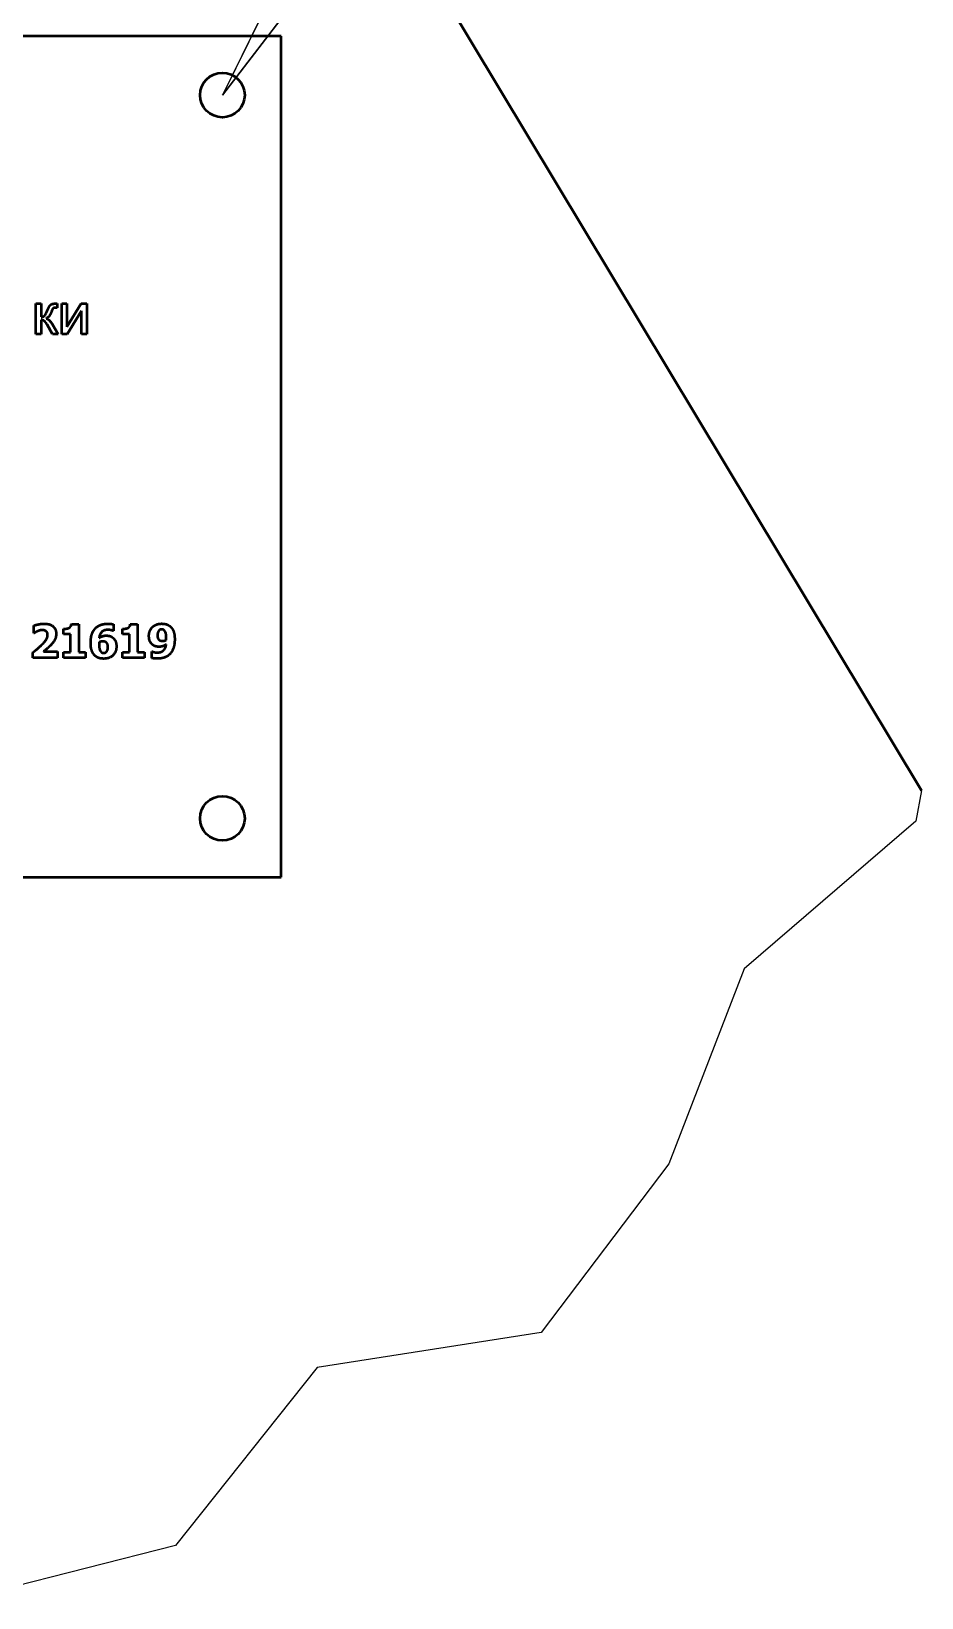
# Model space of a CAD drawing. Header units: millimetres. Extents: x 0 to 25230, y 0 to 17820.
# Drawn here: x 15570 to 16364, y 1549 to 2946 of the extents above; entities that cross this region are included whole.
import ezdxf

# ---------------------------------------------------------------- set-up
doc = ezdxf.new("R2010")
doc.units = ezdxf.units.MM
doc.header["$LTSCALE"] = 30
for name, color, linetype, lineweight in [('Видимый контур (ГОСТ)', 7, 'Continuous', 50), ('Линия обрыва (ГОСТ)', 7, 'Continuous', 25), ('Обозначение (ГОСТ)', 7, 'Continuous', 25)]:
    doc.layers.add(name, color=color, linetype=linetype, lineweight=lineweight)
doc.styles.add('Обычный текст (ГОСТ)', font='GOST Common Italic.ttf')
doc.dimstyles.new('Диаметр (ГОСТ)$7', dxfattribs={"dimscale": 30, "dimtxt": 3.5, "dimasz": 3.5, "dimexe": 1, "dimexo": 0, "dimgap": 0.5, "dimtad": 1, "dimrnd": 1e-08, "dimtxsty": 'Обычный текст (ГОСТ)', "dimblk": 'Filled-1', "dimcen": 0.09, "dimdle": 15, "dimclrd": 256, "dimclre": 256, "dimclrt": 256, "dimazin": 2, "dimtfac": 0.714286, "dimtdec": 3, "dimtmove": 0, "dimatfit": 3, "dimfxl": 1, "dimtolj": 1, "dimlwd": -1, "dimlwe": 25, "dimarcsym": 0})

# ---------------------------------------------------------------- blocks, each defined once
blk = doc.blocks.new('Filled Half 2-1')
at = {"color": 0}
for p, q in [((-1, 0), (0, 0)), ((-1, 0), (-1, -0.2)), ((-1, -0.2), (0, 0)), ((0, 0), (-1, 0))]:
    blk.add_line(p, q, dxfattribs=at)
at = {"color": 0, "flags": 128}
blk.add_lwpolyline([(-1, 0), (-1, -0.2), (0, 0), (-1, 0)], dxfattribs=at)
at = {"color": 0}
blk.add_solid([(-1, 0), (-1, -0.2), (0, 0), (-1, 0)], dxfattribs=at)
blk = doc.blocks.new('Filled-1')
at = {"color": 0}
for p, q in [((0, 0), (-1, 0.143)), ((-1, 0.143), (-1, -0.143)), ((-1, 0), (0, 0)), ((-1, -0.143), (0, 0))]:
    blk.add_line(p, q, dxfattribs=at)
at = {"color": 0, "flags": 128}
blk.add_lwpolyline([(-1, -0.143), (0, 0), (-1, 0.143), (-1, -0.143)], dxfattribs=at)
at = {"color": 0}
blk.add_solid([(-1, -0.143), (0, 0), (-1, 0.143), (-1, -0.143)], dxfattribs=at)

msp = doc.modelspace()

# ---------------------------------------------------------------- linework, layer by layer
at = {"layer": 'Видимый контур (ГОСТ)'}
for p, q in [((15491.531, 3720.071), (16363.6, 2268.705)), ((15792.799, 2941.356), (14855.299, 2941.356)), ((15792.799, 2191.356), (15792.799, 2941.356)), ((15574.117, 2675.757), (15574.117, 2702.939)), ((15574.117, 2702.939), (15578.718, 2702.939)), ((15578.718, 2702.939), (15578.718, 2691.191)), ((15592.981, 2699.137), (15591.695, 2699.166)), ((15592.066, 2702.939), (15592.981, 2702.939)), ((15592.981, 2702.939), (15592.981, 2699.137)), ((15597.068, 2675.757), (15597.068, 2702.939)), ((15597.068, 2702.939), (15601.67, 2702.939)), ((15601.67, 2702.939), (15601.67, 2682.217)), ((15601.67, 2682.217), (15614.446, 2702.939)), ((15614.789, 2696.365), (15602.042, 2675.757)), ((15614.446, 2702.939), (15619.391, 2702.939)), ((15614.789, 2675.757), (15614.789, 2696.365)), ((15619.391, 2702.939), (15619.391, 2675.757)), ((15578.718, 2688.333), (15578.718, 2675.757)), ((15588.951, 2675.757), (15584.006, 2684.16)), ((15588.98, 2684.189), (15594.01, 2675.757)), ((15578.718, 2675.757), (15574.117, 2675.757)), ((15594.01, 2675.757), (15588.951, 2675.757)), ((15602.042, 2675.757), (15597.068, 2675.757)), ((15619.391, 2675.757), (15614.789, 2675.757)), ((15605.664, 2416.947), (15612.228, 2416.947)), ((15612.228, 2416.947), (15612.228, 2392.101)), ((15643.322, 2416.922), (15643.322, 2411.039)), ((15658.225, 2416.947), (15664.789, 2416.947)), ((15664.789, 2416.947), (15664.789, 2392.101)), ((15572.139, 2409.045), (15572.139, 2415.585)), ((15572.722, 2409.045), (15572.139, 2409.045)), ((15598.59, 2407.976), (15598.59, 2412.862)), ((15604.91, 2407.976), (15598.59, 2407.976)), ((15604.91, 2392.101), (15604.91, 2407.976)), ((15643.322, 2411.039), (15642.787, 2411.039)), ((15651.15, 2407.976), (15651.15, 2412.862)), ((15657.471, 2407.976), (15651.15, 2407.976)), ((15657.471, 2392.101), (15657.471, 2407.976)), ((15571.41, 2386.874), (15571.41, 2391.76)), ((15580.745, 2392.538), (15593.46, 2392.538)), ((15593.46, 2392.538), (15593.46, 2386.874)), ((15598.59, 2392.101), (15604.91, 2392.101)), ((15598.59, 2386.874), (15598.59, 2392.101)), ((15612.228, 2392.101), (15618.403, 2392.101)), ((15618.403, 2392.101), (15618.403, 2386.874)), ((15651.15, 2392.101), (15657.471, 2392.101)), ((15651.15, 2386.874), (15651.15, 2392.101)), ((15664.789, 2392.101), (15670.964, 2392.101)), ((15670.964, 2392.101), (15670.964, 2386.874)), ((15677.309, 2392.684), (15677.893, 2392.684)), ((15677.309, 2386.801), (15677.309, 2392.684)), ((15593.46, 2386.874), (15571.41, 2386.874)), ((15618.403, 2386.874), (15598.59, 2386.874)), ((15670.964, 2386.874), (15651.15, 2386.874)), ((14855.299, 2191.356), (15792.799, 2191.356))]:
    msp.add_line(p, q, dxfattribs=at)
for centre in [(15740.299, 2888.856), (15740.299, 2243.856)]:
    msp.add_circle(centre, 19.875, dxfattribs=at)
for points in [[(15578.718, 2691.191), (15580.919, 2691.191), (15582.663, 2692.878), (15584.378, 2696.937)], [(15584.378, 2696.937), (15585.75, 2700.166), (15587.436, 2702.224), (15589.637, 2702.939), (15592.066, 2702.939)], [(15589.38, 2698.623), (15588.837, 2698.051), (15587.751, 2695.279)], [(15591.695, 2699.166), (15589.894, 2699.166), (15589.38, 2698.623)], [(15584.006, 2684.16), (15582.52, 2686.704), (15580.262, 2688.333), (15578.718, 2688.333)], [(15587.751, 2695.279), (15586.693, 2692.621), (15584.949, 2690.563), (15583.149, 2689.705)], [(15583.149, 2689.705), (15586.121, 2688.905), (15588.98, 2684.189)], [(15572.139, 2415.585), (15573.403, 2416.193), (15578.8, 2417.457), (15581.304, 2417.457)], [(15581.304, 2417.457), (15586.653, 2417.457), (15592.147, 2412.692), (15592.147, 2408.389)], [(15603.549, 2413.616), (15604.497, 2414.102), (15605.567, 2415.731), (15605.664, 2416.947)], [(15626.523, 2412.668), (15628.346, 2414.904), (15634.278, 2417.433), (15638.338, 2417.433)], [(15638.338, 2417.433), (15639.821, 2417.433), (15642.787, 2417.044), (15643.322, 2416.922)], [(15656.11, 2413.616), (15657.058, 2414.102), (15658.128, 2415.731), (15658.225, 2416.947)], [(15677.917, 2414.37), (15679.376, 2415.828), (15683.606, 2417.481), (15686.207, 2417.481)], [(15686.207, 2417.481), (15688.833, 2417.481), (15692.893, 2416.023), (15694.351, 2414.491)], [(15575.567, 2410.723), (15574.546, 2410.261), (15573.087, 2409.289), (15572.722, 2409.045)], [(15579.797, 2411.72), (15578.654, 2411.72), (15576.612, 2411.16), (15575.567, 2410.723)], [(15584.538, 2407.392), (15584.538, 2409.483), (15582.034, 2411.72), (15579.797, 2411.72)], [(15580.356, 2399.71), (15582.569, 2402.019), (15584.538, 2405.545), (15584.538, 2407.392)], [(15592.147, 2408.389), (15592.147, 2405.739), (15589.643, 2400.634), (15586.75, 2397.716)], [(15598.59, 2412.862), (15599.975, 2412.862), (15602.722, 2413.227), (15603.549, 2413.616)], [(15622.901, 2400.245), (15622.901, 2404.183), (15624.603, 2410.31), (15626.523, 2412.668)], [(15638.265, 2411.963), (15634.74, 2411.963), (15630.899, 2408.243), (15630.437, 2404.791)], [(15630.437, 2404.791), (15631.92, 2405.739), (15634.959, 2406.857), (15636.88, 2406.857)], [(15636.88, 2406.857), (15638.509, 2406.857), (15641.353, 2405.982), (15642.447, 2405.156)], [(15642.787, 2411.039), (15642.252, 2411.306), (15639.821, 2411.963), (15638.265, 2411.963)], [(15642.447, 2405.156), (15644.003, 2403.964), (15645.851, 2400.099), (15645.851, 2397.084)], [(15651.15, 2412.862), (15652.536, 2412.862), (15655.283, 2413.227), (15656.11, 2413.616)], [(15674.854, 2406.59), (15674.854, 2408.948), (15676.458, 2412.911), (15677.917, 2414.37)], [(15678.233, 2398.567), (15676.677, 2399.759), (15674.854, 2403.575), (15674.854, 2406.59)], [(15683.654, 2411.16), (15683.144, 2410.577), (15682.415, 2408.316), (15682.415, 2406.979)], [(15682.415, 2406.979), (15682.415, 2405.52), (15683.168, 2403.648), (15683.8, 2403.089)], [(15686.183, 2412.376), (15685.502, 2412.376), (15684.238, 2411.841), (15683.654, 2411.16)], [(15683.8, 2403.089), (15684.457, 2402.53), (15686.086, 2402.092), (15687.107, 2402.092)], [(15688.76, 2411.16), (15688.249, 2411.817), (15686.936, 2412.376), (15686.183, 2412.376)], [(15687.107, 2402.092), (15687.957, 2402.092), (15689.732, 2402.554), (15690.291, 2402.797)], [(15690.34, 2404.669), (15690.34, 2407.125), (15689.513, 2410.285), (15688.76, 2411.16)], [(15690.291, 2402.797), (15690.291, 2403.016), (15690.34, 2403.843), (15690.34, 2404.669)], [(15697.804, 2403.551), (15697.804, 2399.734), (15696.029, 2393.365), (15694.157, 2391.079)], [(15694.351, 2414.491), (15696.053, 2412.789), (15697.804, 2407.392), (15697.804, 2403.551)], [(15571.41, 2391.76), (15574.205, 2393.997), (15578.679, 2397.935), (15580.356, 2399.71)], [(15586.75, 2397.716), (15584.927, 2395.917), (15581.499, 2393.122), (15580.745, 2392.538)], [(15626.426, 2389.232), (15624.724, 2390.958), (15622.901, 2396.428), (15622.901, 2400.245)], [(15634.594, 2386.242), (15631.969, 2386.242), (15627.86, 2387.749), (15626.426, 2389.232)], [(15630.413, 2400.925), (15630.413, 2400.731), (15630.364, 2399.807), (15630.364, 2399.102)], [(15630.364, 2399.102), (15630.364, 2396.501), (15631.264, 2393.365), (15631.969, 2392.562)], [(15633.598, 2401.63), (15632.795, 2401.63), (15631.142, 2401.217), (15630.413, 2400.925)], [(15631.969, 2392.562), (15632.479, 2391.906), (15633.841, 2391.347), (15634.57, 2391.347)], [(15636.904, 2400.634), (15636.223, 2401.217), (15634.546, 2401.63), (15633.598, 2401.63)], [(15634.57, 2391.347), (15635.178, 2391.347), (15636.588, 2391.955), (15637.074, 2392.562)], [(15645.851, 2397.084), (15645.851, 2392.344), (15639.846, 2386.242), (15634.594, 2386.242)], [(15638.29, 2396.72), (15638.29, 2398.178), (15637.56, 2400.075), (15636.904, 2400.634)], [(15637.074, 2392.562), (15637.658, 2393.292), (15638.29, 2394.994), (15638.29, 2396.72)], [(15677.893, 2392.684), (15678.452, 2392.392), (15680.543, 2391.76), (15682.366, 2391.76)], [(15683.776, 2396.865), (15682.244, 2396.865), (15679.4, 2397.692), (15678.233, 2398.567)], [(15694.157, 2391.079), (15692.212, 2388.77), (15686.475, 2386.29), (15682.293, 2386.29)], [(15682.366, 2391.76), (15683.849, 2391.76), (15686.596, 2392.538), (15687.569, 2393.389)], [(15690.218, 2398.932), (15688.614, 2397.935), (15685.842, 2396.865), (15683.776, 2396.865)], [(15687.569, 2393.389), (15688.614, 2394.289), (15689.975, 2396.938), (15690.218, 2398.932)], [(15682.293, 2386.29), (15680.883, 2386.29), (15677.82, 2386.655), (15677.309, 2386.801)]]:
    msp.add_open_spline(points, degree=2, dxfattribs=at)
at = {"layer": 'Линия обрыва (ГОСТ)'}
for p, q in [((16363.6, 2268.705), (16358.485, 2241.258)), ((16358.485, 2241.258), (16205.381, 2109.494)), ((16205.381, 2109.494), (16138.36, 1935.74)), ((16138.36, 1935.74), (16024.478, 1785.229)), ((16024.478, 1785.229), (15824.723, 1754.215)), ((15824.723, 1754.215), (15698.528, 1595.241)), ((15698.528, 1595.241), (15515.027, 1548.812))]:
    msp.add_line(p, q, dxfattribs=at)

# ---------------------------------------------------------------- leaders
at = {"layer": 'Обозначение (ГОСТ)'}
msp.add_leader([(15740.299, 2888.856), (16101.213, 3359.252)], dimstyle='Диаметр (ГОСТ)$7', override={"dimasz": 3.5, "dimtad": 0, "dimldrblk": 'Filled Half 2-1'}, dxfattribs=at)

doc.saveas('drawing.dxf')
